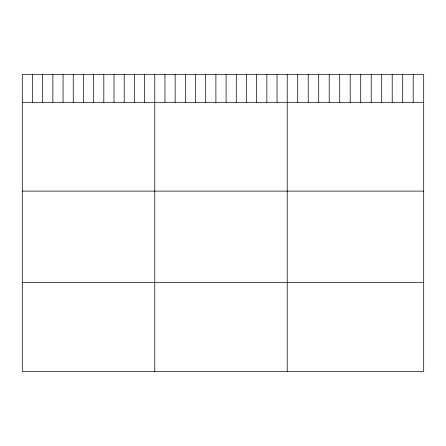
<?xml version="1.0" encoding="UTF-8"?>
<svg xmlns="http://www.w3.org/2000/svg" width="446" height="446" viewBox="0 0 446 446"><rect width="100%" height="100%" fill="white"/><g stroke="black" fill="none" stroke-linecap="round" stroke-linejoin="round"><path stroke-width="0.67" d="M423.7 102.301L423.7 371.401L22.3 371.401L22.3 74.599L423.7 74.599L423.7 102.301L22.3 102.301M22.3 191.105L423.7 191.105M22.3 282.597L423.7 282.597M413.202 74.599L413.202 102.301M402.705 74.599L402.705 102.301M392.207 74.599L392.207 102.301M381.709 74.599L381.709 102.301M371.211 74.599L371.211 102.301M360.714 74.599L360.714 102.301M350.21 74.599L350.21 102.301M339.713 74.599L339.713 102.301M329.215 74.599L329.215 102.301M318.717 74.599L318.717 102.301M308.219 74.599L308.219 102.301M297.722 74.599L297.722 102.301M287.224 74.599L287.224 371.401M277.033 74.599L277.033 102.301M266.847 74.599L266.847 102.301M256.656 74.599L256.656 102.301M246.465 74.599L246.465 102.301M236.28 74.599L236.28 102.301M226.089 74.599L226.089 102.301M215.897 74.599L215.897 102.301M205.706 74.599L205.706 102.301M195.521 74.599L195.521 102.301M185.33 74.599L185.33 102.301M175.139 74.599L175.139 102.301M164.953 74.599L164.953 102.301M154.762 74.599L154.762 371.401M144.571 74.599L144.571 102.301M134.385 74.599L134.385 102.301M124.194 74.599L124.194 102.301M114.003 74.599L114.003 102.301M103.818 74.599L103.818 102.301M93.627 74.599L93.627 102.301M83.435 74.599L83.435 102.301M73.244 74.599L73.244 102.301M63.059 74.599L63.059 102.301M52.868 74.599L52.868 102.301M42.677 74.599L42.677 102.301M32.491 74.599L32.491 102.301"/></g></svg>
